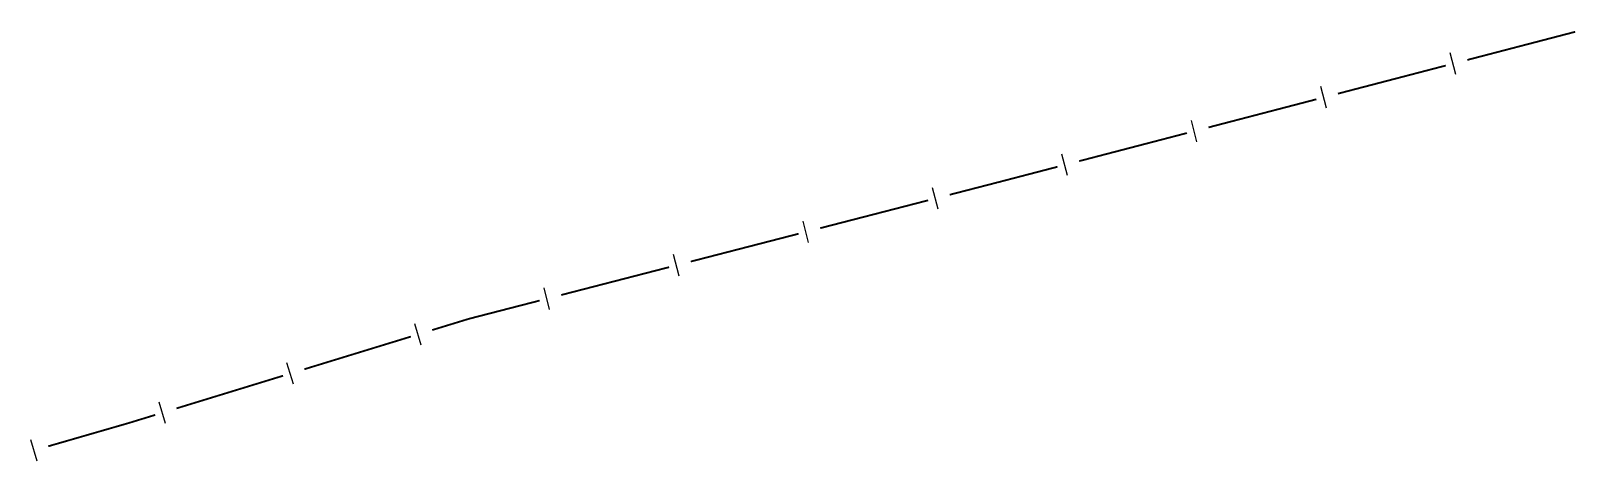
# Model space of a CAD drawing. Extents: x 209193 to 212081, y 4877574 to 4880493.
# Drawn here: x 211115.1 to 211323, y 4878035 to 4878092.9 of the extents above; entities that cross this region are included whole.
import ezdxf

# ---------------------------------------------------------------- set-up
doc = ezdxf.new("R2010")
doc.units = 0
doc.header["$LTSCALE"] = 1.5
doc.header["$MEASUREMENT"] = 0
doc.layers.add('LM-LIM-SETORES-BAIRROS', color=250, linetype='CONTINUOUS')

msp = doc.modelspace()

# ---------------------------------------------------------------- linework, layer by layer
at = {"layer": 'LM-LIM-SETORES-BAIRROS', "const_width": 0.25}
for points in [[(211308.409438, 4878089.038946), (211322.924056, 4878092.823899)], [(211290.991896, 4878084.497003), (211305.506514, 4878088.281956)], [(211273.574355, 4878079.955059), (211288.088973, 4878083.740012)], [(211256.156813, 4878075.413116), (211270.671431, 4878079.198069)], [(211245.102361, 4878072.530465), (211253.25389, 4878074.656126)], [(211238.735153, 4878070.887049), (211244.544758, 4878072.386545)], [(211244.544758, 4878072.386545), (211245.102361, 4878072.530465)], [(211221.306338, 4878066.388561), (211235.830351, 4878070.137301)], [(211203.877522, 4878061.890072), (211218.401535, 4878065.638812)], [(211186.448707, 4878057.391584), (211200.97272, 4878061.140324)], [(211174.003828, 4878054.179482), (211183.543904, 4878056.641836)], [(211169.08246, 4878052.671321), (211173.863019, 4878054.136331)], [(211173.863019, 4878054.136331), (211174.003828, 4878054.179482)], [(211151.872448, 4878047.397285), (211166.214125, 4878051.792315)], [(211134.662435, 4878042.123248), (211149.004112, 4878046.518279)], [(211128.264694, 4878040.16265), (211131.794099, 4878041.244242)], [(211117.400986, 4878037.021958), (211127.968248, 4878040.076948)], [(211127.968248, 4878040.076948), (211128.264694, 4878040.16265)]]:
    msp.add_lwpolyline(points, dxfattribs=at)
at = {"layer": 'LM-LIM-SETORES-BAIRROS'}
for points in [[(211306.852651, 4878087.082824), (211306.09566, 4878089.985748)], [(211289.435109, 4878082.540881), (211288.678119, 4878085.443804)], [(211272.017568, 4878077.998937), (211271.260577, 4878080.901861)], [(211254.600026, 4878073.456994), (211253.843036, 4878076.359918)], [(211237.173492, 4878068.934815), (211236.423744, 4878071.839618)], [(211219.744677, 4878064.436327), (211218.994929, 4878067.34113)], [(211202.315861, 4878059.937839), (211201.566113, 4878062.842642)], [(211184.887046, 4878055.439351), (211184.137298, 4878058.344154)], [(211167.60974, 4878050.651149), (211166.730734, 4878053.519485)], [(211150.399727, 4878045.377113), (211149.520721, 4878048.245448)], [(211133.189714, 4878040.103076), (211132.310708, 4878042.971412)], [(211115.896255, 4878035.025514), (211115.063076, 4878037.907495)]]:
    msp.add_lwpolyline(points, dxfattribs=at)

doc.saveas('drawing.dxf')
